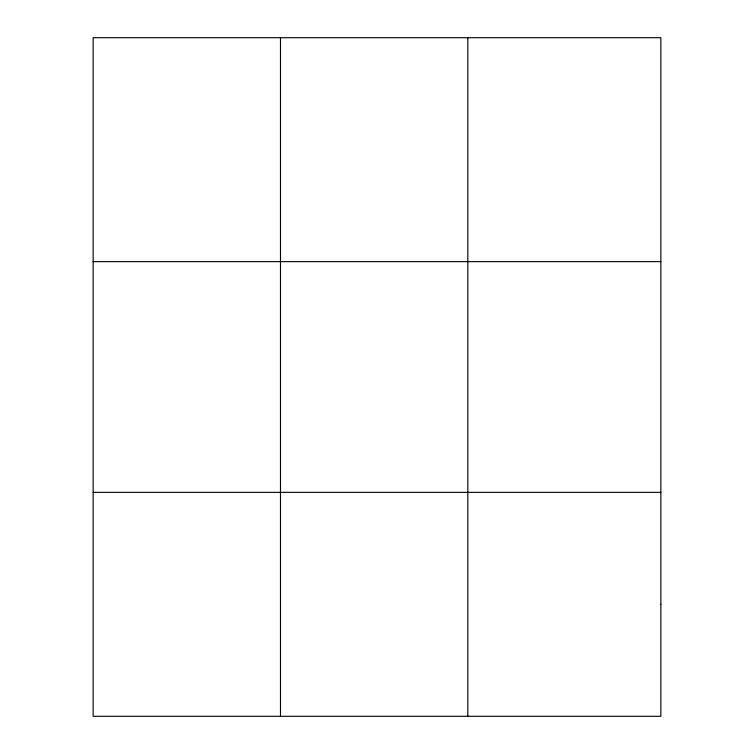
<?xml version="1.0" encoding="UTF-8"?>
<svg xmlns="http://www.w3.org/2000/svg" width="754" height="754" viewBox="0 0 754 754"><rect width="100%" height="100%" fill="white"/><g stroke="black" fill="none" stroke-linecap="round" stroke-linejoin="round"><path stroke-width="1.13" d="M280.488 37.7L280.488 716.3M467.829 37.7L467.829 716.3M93.147 261.638L660.853 261.638M93.147 492.362L660.853 492.362M660.853 604.331L660.853 716.3L93.147 716.3L93.147 37.7L660.853 37.7L660.853 604.331"/></g></svg>
